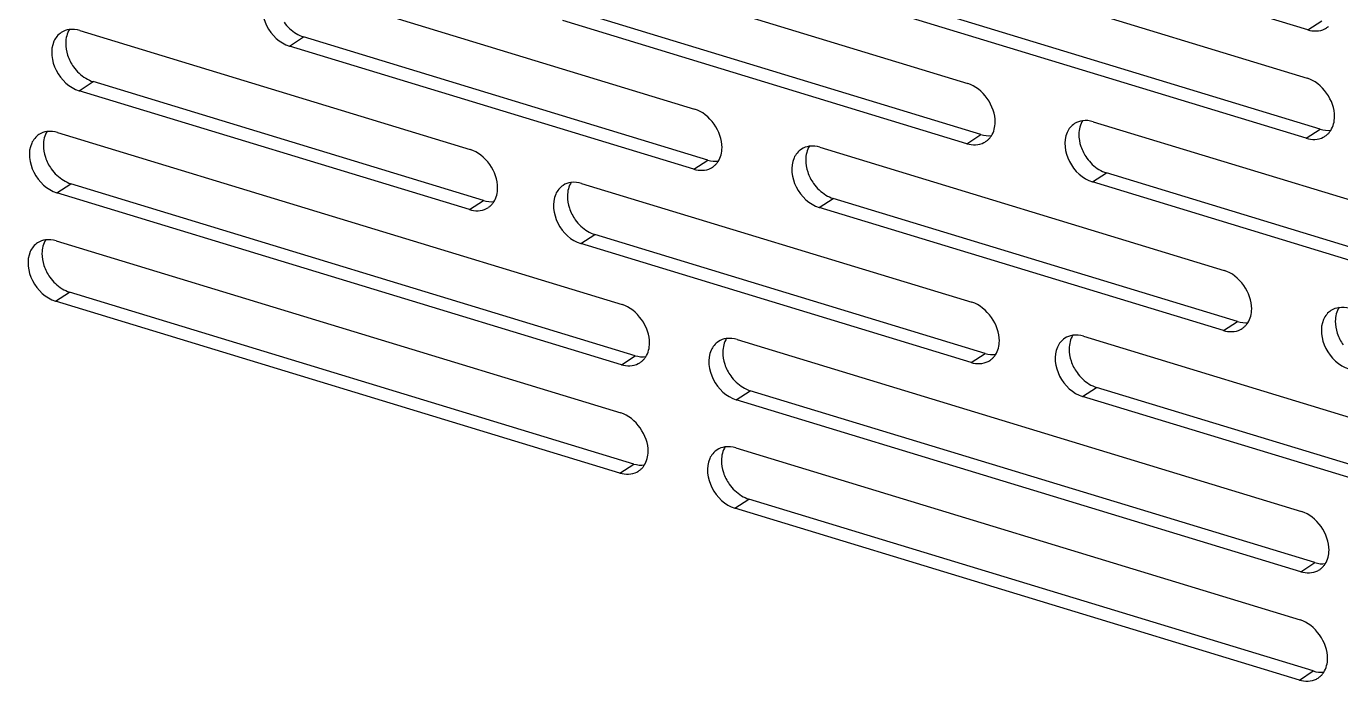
# Model space of a CAD drawing. Header units: millimetres. Extents: x -177 to 18421, y -5017 to 3255.
# Drawn here: x 13045.64 to 13065.23, y 1981.47 to 1991.24 of the extents above; entities that cross this region are included whole.
import ezdxf

# ---------------------------------------------------------------- set-up
doc = ezdxf.new("R2010")
doc.units = ezdxf.units.MM
doc.header["$LTSCALE"] = 46.255
doc.layers.get('0').update_dxf_attribs({"linetype": 'CONTINUOUS'})

msp = doc.modelspace()

# ---------------------------------------------------------------- linework, layer by layer
at = {"color": 3, "linetype": 'Continuous'}
for p, q in [((13064.741, 1991.191), (13056.326, 1993.756)), ((13056.317, 1993.037), (13064.732, 1990.472)), ((13053.647, 1992.229), (13059.673, 1990.392)), ((13064.72, 1989.574), (13056.306, 1992.139)), ((13049.575, 1991.848), (13055.6, 1990.011)), ((13059.661, 1989.494), (13053.636, 1991.331)), ((13046.438, 1991.181), (13052.255, 1989.408)), ((13055.589, 1989.113), (13049.563, 1990.95)), ((13052.244, 1988.51), (13046.426, 1990.284)), ((13061.543, 1989.822), (13067.568, 1987.985)), ((13046.105, 1989.66), (13054.52, 1987.095)), ((13057.47, 1989.441), (13063.496, 1987.604)), ((13054.509, 1986.197), (13046.094, 1988.762)), ((13053.917, 1988.901), (13059.735, 1987.128)), ((13067.557, 1987.087), (13061.531, 1988.924)), ((13063.484, 1986.706), (13057.459, 1988.543)), ((13046.085, 1988.044), (13054.499, 1985.479)), ((13059.724, 1986.23), (13053.906, 1988.004)), ((13054.488, 1984.581), (13046.073, 1987.146)), ((13061.397, 1986.621), (13067.215, 1984.848)), ((13056.234, 1986.573), (13064.649, 1984.008)), ((13064.638, 1983.11), (13056.223, 1985.675)), ((13067.204, 1983.95), (13061.386, 1985.724)), ((13056.214, 1984.957), (13064.628, 1982.392)), ((13064.617, 1981.494), (13056.202, 1984.059))]:
    msp.add_line(p, q, dxfattribs=at)
at = {"color": 7, "linetype": 'Continuous'}
for p, q in [((13064.929, 1989.71), (13056.514, 1992.275)), ((13059.87, 1989.629), (13053.844, 1991.466)), ((13064.741, 1991.191), (13064.95, 1991.326)), ((13049.563, 1990.95), (13049.772, 1991.085)), ((13055.797, 1989.248), (13049.772, 1991.085)), ((13046.426, 1990.284), (13046.635, 1990.419)), ((13052.452, 1988.645), (13046.635, 1990.419)), ((13059.661, 1989.494), (13059.87, 1989.629)), ((13064.72, 1989.574), (13064.929, 1989.71)), ((13055.589, 1989.113), (13055.797, 1989.248)), ((13061.531, 1988.924), (13061.74, 1989.059)), ((13067.765, 1987.223), (13061.74, 1989.059)), ((13046.094, 1988.762), (13046.302, 1988.897)), ((13054.717, 1986.332), (13046.302, 1988.897)), ((13052.244, 1988.51), (13052.452, 1988.645)), ((13057.459, 1988.543), (13057.667, 1988.678)), ((13063.693, 1986.841), (13057.667, 1988.678)), ((13053.906, 1988.004), (13054.114, 1988.139)), ((13059.932, 1986.365), (13054.114, 1988.139)), ((13046.073, 1987.146), (13046.282, 1987.281)), ((13054.696, 1984.716), (13046.282, 1987.281)), ((13063.484, 1986.706), (13063.693, 1986.841)), ((13054.509, 1986.197), (13054.717, 1986.332)), ((13059.724, 1986.23), (13059.932, 1986.365)), ((13056.223, 1985.675), (13056.431, 1985.81)), ((13064.846, 1983.245), (13056.431, 1985.81)), ((13061.386, 1985.724), (13061.594, 1985.859)), ((13067.412, 1984.085), (13061.594, 1985.859)), ((13054.488, 1984.581), (13054.696, 1984.716)), ((13056.202, 1984.059), (13056.411, 1984.194)), ((13064.825, 1981.629), (13056.411, 1984.194)), ((13064.638, 1983.11), (13064.846, 1983.245)), ((13064.617, 1981.494), (13064.825, 1981.629))]:
    msp.add_line(p, q, dxfattribs=at)
at = {"color": 3, "linetype": 'Continuous'}
for centre, radius, start, end in [((13064.866, 1991.456), 0.281, 297.2817, 302.9867), ((13064.867, 1991.454), 0.279, 302.9904, 307.4361), ((13064.866, 1991.456), 0.281, 307.4433, 311.4043), ((13059.787, 1989.758), 0.279, 302.9904, 307.4361), ((13059.786, 1989.759), 0.281, 307.4433, 311.4043), ((13064.845, 1989.84), 0.281, 297.2817, 302.9867), ((13064.846, 1989.838), 0.279, 302.9904, 307.4361), ((13064.845, 1989.84), 0.281, 307.4433, 311.4043), ((13059.786, 1989.759), 0.281, 297.2817, 302.9867), ((13055.714, 1989.378), 0.281, 297.2817, 302.9867), ((13055.715, 1989.376), 0.279, 302.9904, 307.4361), ((13055.713, 1989.378), 0.281, 307.4433, 311.4043), ((13052.37, 1988.774), 0.279, 302.9904, 307.4361), ((13052.368, 1988.775), 0.281, 307.4433, 311.4043), ((13052.369, 1988.775), 0.281, 297.2817, 302.9867), ((13063.609, 1986.972), 0.281, 297.2817, 302.9867), ((13063.61, 1986.97), 0.279, 302.9904, 307.4361), ((13063.609, 1986.972), 0.281, 307.4433, 311.4043), ((13054.633, 1986.463), 0.281, 297.2817, 302.9867), ((13054.635, 1986.461), 0.279, 302.9904, 307.4361), ((13054.633, 1986.463), 0.281, 307.4433, 311.4043), ((13059.848, 1986.495), 0.281, 297.2817, 302.9867), ((13059.85, 1986.494), 0.279, 302.9904, 307.4361), ((13059.848, 1986.495), 0.281, 307.4433, 311.4043), ((13054.612, 1984.846), 0.281, 307.4433, 311.4043), ((13054.613, 1984.846), 0.281, 297.2817, 302.9867), ((13054.614, 1984.845), 0.279, 302.9904, 307.4361), ((13064.762, 1983.375), 0.281, 297.2817, 302.9867), ((13064.764, 1983.373), 0.279, 302.9904, 307.4361), ((13064.762, 1983.375), 0.281, 307.4433, 311.4043), ((13064.742, 1981.759), 0.281, 297.2817, 302.9867), ((13064.743, 1981.757), 0.279, 302.9904, 307.4361), ((13064.741, 1981.759), 0.281, 307.4433, 311.4043)]:
    msp.add_arc(centre, radius, start, end, dxfattribs=at)
for points, knots in [([(13049.187, 1991.687), (13049.128, 1991.555), (13049.176, 1991.219), (13049.417, 1990.994), (13049.563, 1990.95)], [0, 0, 0, 0, 0.486189, 1, 1, 1, 1]), ([(13046.05, 1991.021), (13045.991, 1990.889), (13046.039, 1990.553), (13046.28, 1990.328), (13046.426, 1990.284)], [0, 0, 0, 0, 0.486189, 1, 1, 1, 1]), ([(13059.972, 1989.548), (13059.982, 1989.557), (13060.001, 1989.577), (13060.017, 1989.599), (13060.025, 1989.61)], [0, 0, 0, 0, 0.495742, 1, 1, 1, 1]), ([(13061.155, 1989.662), (13061.096, 1989.53), (13061.144, 1989.193), (13061.385, 1988.969), (13061.531, 1988.924)], [0, 0, 0, 0, 0.486189, 1, 1, 1, 1]), ([(13065.031, 1989.629), (13065.041, 1989.638), (13065.06, 1989.657), (13065.077, 1989.679), (13065.084, 1989.691)], [0, 0, 0, 0, 0.495742, 1, 1, 1, 1]), ([(13045.718, 1989.5), (13045.658, 1989.368), (13045.707, 1989.031), (13045.947, 1988.807), (13046.094, 1988.762)], [0, 0, 0, 0, 0.486189, 1, 1, 1, 1]), ([(13055.899, 1989.167), (13055.91, 1989.176), (13055.929, 1989.196), (13055.945, 1989.218), (13055.952, 1989.229)], [0, 0, 0, 0, 0.495742, 1, 1, 1, 1]), ([(13057.083, 1989.281), (13057.024, 1989.149), (13057.072, 1988.812), (13057.313, 1988.588), (13057.459, 1988.543)], [0, 0, 0, 0, 0.486189, 1, 1, 1, 1]), ([(13052.554, 1988.565), (13052.564, 1988.573), (13052.584, 1988.593), (13052.6, 1988.615), (13052.607, 1988.626)], [0, 0, 0, 0, 0.495742, 1, 1, 1, 1]), ([(13053.53, 1988.741), (13053.471, 1988.609), (13053.519, 1988.273), (13053.76, 1988.048), (13053.906, 1988.004)], [0, 0, 0, 0, 0.486189, 1, 1, 1, 1]), ([(13045.697, 1987.884), (13045.638, 1987.752), (13045.686, 1987.415), (13045.927, 1987.191), (13046.073, 1987.146)], [0, 0, 0, 0, 0.486189, 1, 1, 1, 1]), ([(13063.795, 1986.761), (13063.805, 1986.77), (13063.824, 1986.789), (13063.84, 1986.811), (13063.848, 1986.822)], [0, 0, 0, 0, 0.495742, 1, 1, 1, 1]), ([(13064.978, 1986.874), (13064.919, 1986.742), (13064.967, 1986.405), (13065.208, 1986.181), (13065.354, 1986.136)], [0, 0, 0, 0, 0.486189, 1, 1, 1, 1]), ([(13055.847, 1986.413), (13055.788, 1986.281), (13055.836, 1985.944), (13056.076, 1985.72), (13056.223, 1985.675)], [0, 0, 0, 0, 0.486189, 1, 1, 1, 1]), ([(13061.01, 1986.461), (13060.951, 1986.329), (13060.999, 1985.993), (13061.24, 1985.768), (13061.386, 1985.724)], [0, 0, 0, 0, 0.486189, 1, 1, 1, 1]), ([(13054.819, 1986.252), (13054.829, 1986.261), (13054.848, 1986.28), (13054.865, 1986.302), (13054.872, 1986.314)], [0, 0, 0, 0, 0.495742, 1, 1, 1, 1]), ([(13060.034, 1986.284), (13060.044, 1986.293), (13060.063, 1986.313), (13060.08, 1986.335), (13060.087, 1986.346)], [0, 0, 0, 0, 0.495742, 1, 1, 1, 1]), ([(13054.798, 1984.636), (13054.809, 1984.644), (13054.828, 1984.664), (13054.844, 1984.686), (13054.851, 1984.697)], [0, 0, 0, 0, 0.495742, 1, 1, 1, 1]), ([(13055.826, 1984.797), (13055.767, 1984.664), (13055.815, 1984.328), (13056.056, 1984.103), (13056.202, 1984.059)], [0, 0, 0, 0, 0.486189, 1, 1, 1, 1]), ([(13064.948, 1983.164), (13064.958, 1983.173), (13064.977, 1983.193), (13064.994, 1983.214), (13065.001, 1983.226)], [0, 0, 0, 0, 0.495742, 1, 1, 1, 1]), ([(13064.927, 1981.548), (13064.938, 1981.557), (13064.957, 1981.576), (13064.973, 1981.598), (13064.98, 1981.61)], [0, 0, 0, 0, 0.495742, 1, 1, 1, 1])]:
    msp.add_open_spline(points, degree=3, knots=knots, dxfattribs=at)
at = {"color": 7, "linetype": 'Continuous'}
for points in [[(13049.48, 1991.306), (13049.528, 1991.238), (13049.59, 1991.178), (13049.661, 1991.135)], [(13046.283, 1991.2), (13046.244, 1991.141), (13046.226, 1991.066), (13046.225, 1990.994)], [(13049.661, 1991.135), (13049.696, 1991.114), (13049.733, 1991.097), (13049.772, 1991.085)], [(13046.225, 1990.994), (13046.224, 1990.933), (13046.235, 1990.871), (13046.254, 1990.813)], [(13046.254, 1990.813), (13046.275, 1990.751), (13046.305, 1990.692), (13046.342, 1990.64)], [(13046.342, 1990.64), (13046.391, 1990.572), (13046.453, 1990.512), (13046.524, 1990.469)], [(13046.524, 1990.469), (13046.559, 1990.448), (13046.596, 1990.43), (13046.635, 1990.419)], [(13061.388, 1989.841), (13061.349, 1989.781), (13061.331, 1989.706), (13061.33, 1989.635)], [(13045.95, 1989.679), (13045.911, 1989.619), (13045.893, 1989.544), (13045.892, 1989.473)], [(13059.87, 1989.629), (13059.921, 1989.614), (13059.976, 1989.607), (13060.029, 1989.615)], [(13061.33, 1989.635), (13061.329, 1989.574), (13061.34, 1989.512), (13061.359, 1989.453)], [(13064.929, 1989.71), (13064.98, 1989.694), (13065.036, 1989.688), (13065.088, 1989.695)], [(13045.892, 1989.473), (13045.892, 1989.412), (13045.903, 1989.35), (13045.922, 1989.292)], [(13057.315, 1989.46), (13057.276, 1989.4), (13057.258, 1989.325), (13057.258, 1989.254)], [(13061.359, 1989.453), (13061.38, 1989.392), (13061.41, 1989.333), (13061.448, 1989.28)], [(13045.922, 1989.292), (13045.942, 1989.23), (13045.973, 1989.171), (13046.01, 1989.119)], [(13055.797, 1989.248), (13055.848, 1989.233), (13055.904, 1989.226), (13055.957, 1989.234)], [(13057.258, 1989.254), (13057.257, 1989.192), (13057.268, 1989.13), (13057.287, 1989.072)], [(13061.448, 1989.28), (13061.496, 1989.213), (13061.558, 1989.152), (13061.629, 1989.109)], [(13046.01, 1989.119), (13046.058, 1989.051), (13046.121, 1988.991), (13046.192, 1988.948)], [(13046.192, 1988.948), (13046.226, 1988.927), (13046.264, 1988.909), (13046.302, 1988.897)], [(13057.287, 1989.072), (13057.307, 1989.011), (13057.338, 1988.952), (13057.375, 1988.899)], [(13061.629, 1989.109), (13061.664, 1989.088), (13061.701, 1989.071), (13061.74, 1989.059)], [(13053.762, 1988.92), (13053.724, 1988.86), (13053.706, 1988.786), (13053.705, 1988.714)], [(13057.375, 1988.899), (13057.423, 1988.831), (13057.486, 1988.771), (13057.557, 1988.728)], [(13052.452, 1988.645), (13052.503, 1988.63), (13052.559, 1988.624), (13052.612, 1988.631)], [(13053.705, 1988.714), (13053.704, 1988.653), (13053.715, 1988.591), (13053.734, 1988.533)], [(13057.557, 1988.728), (13057.591, 1988.707), (13057.629, 1988.69), (13057.667, 1988.678)], [(13053.734, 1988.533), (13053.755, 1988.471), (13053.785, 1988.412), (13053.822, 1988.36)], [(13053.822, 1988.36), (13053.871, 1988.292), (13053.933, 1988.232), (13054.004, 1988.189)], [(13054.004, 1988.189), (13054.039, 1988.168), (13054.076, 1988.15), (13054.114, 1988.139)], [(13045.929, 1988.063), (13045.891, 1988.003), (13045.873, 1987.928), (13045.872, 1987.857)], [(13045.872, 1987.857), (13045.871, 1987.796), (13045.882, 1987.734), (13045.901, 1987.676)], [(13045.901, 1987.676), (13045.922, 1987.614), (13045.952, 1987.555), (13045.989, 1987.502)], [(13045.989, 1987.502), (13046.038, 1987.435), (13046.1, 1987.374), (13046.171, 1987.331)], [(13046.171, 1987.331), (13046.206, 1987.31), (13046.243, 1987.293), (13046.282, 1987.281)], [(13065.211, 1987.053), (13065.172, 1986.993), (13065.154, 1986.918), (13065.153, 1986.847)], [(13063.693, 1986.841), (13063.744, 1986.826), (13063.799, 1986.82), (13063.852, 1986.827)], [(13065.153, 1986.847), (13065.152, 1986.786), (13065.163, 1986.724), (13065.182, 1986.666)], [(13056.079, 1986.592), (13056.04, 1986.532), (13056.022, 1986.457), (13056.021, 1986.386)], [(13061.242, 1986.64), (13061.204, 1986.58), (13061.185, 1986.506), (13061.185, 1986.434)], [(13065.182, 1986.666), (13065.203, 1986.604), (13065.233, 1986.545), (13065.271, 1986.492)], [(13061.185, 1986.434), (13061.184, 1986.373), (13061.195, 1986.311), (13061.214, 1986.253)], [(13054.717, 1986.332), (13054.768, 1986.317), (13054.824, 1986.311), (13054.877, 1986.318)], [(13056.021, 1986.386), (13056.021, 1986.324), (13056.032, 1986.262), (13056.051, 1986.204)], [(13056.051, 1986.204), (13056.071, 1986.143), (13056.102, 1986.084), (13056.139, 1986.031)], [(13059.932, 1986.365), (13059.983, 1986.35), (13060.039, 1986.344), (13060.092, 1986.351)], [(13061.214, 1986.253), (13061.234, 1986.191), (13061.265, 1986.132), (13061.302, 1986.08)], [(13056.139, 1986.031), (13056.187, 1985.963), (13056.25, 1985.903), (13056.321, 1985.86)], [(13061.302, 1986.08), (13061.35, 1986.012), (13061.413, 1985.952), (13061.484, 1985.909)], [(13056.321, 1985.86), (13056.355, 1985.839), (13056.393, 1985.822), (13056.431, 1985.81)], [(13061.484, 1985.909), (13061.518, 1985.888), (13061.556, 1985.87), (13061.594, 1985.859)], [(13056.058, 1984.976), (13056.02, 1984.916), (13056.002, 1984.841), (13056.001, 1984.769)], [(13054.696, 1984.716), (13054.747, 1984.701), (13054.803, 1984.695), (13054.856, 1984.702)], [(13056.001, 1984.769), (13056, 1984.708), (13056.011, 1984.646), (13056.03, 1984.588)], [(13056.03, 1984.588), (13056.051, 1984.527), (13056.081, 1984.468), (13056.118, 1984.415)], [(13056.118, 1984.415), (13056.167, 1984.347), (13056.229, 1984.287), (13056.3, 1984.244)], [(13056.3, 1984.244), (13056.335, 1984.223), (13056.372, 1984.206), (13056.411, 1984.194)], [(13064.846, 1983.245), (13064.897, 1983.229), (13064.953, 1983.223), (13065.006, 1983.231)], [(13064.825, 1981.629), (13064.876, 1981.613), (13064.932, 1981.607), (13064.985, 1981.614)]]:
    msp.add_open_spline(points, degree=3, dxfattribs=at)
at = {"color": 3, "linetype": 'Continuous'}
for points in [[(13046.16, 1991.152), (13046.112, 1991.121), (13046.073, 1991.073), (13046.05, 1991.021)], [(13046.278, 1991.196), (13046.236, 1991.19), (13046.195, 1991.175), (13046.16, 1991.152)], [(13046.438, 1991.181), (13046.387, 1991.197), (13046.331, 1991.203), (13046.278, 1991.196)], [(13064.741, 1991.191), (13064.822, 1991.166), (13064.92, 1991.167), (13064.995, 1991.206)], [(13060.082, 1989.816), (13060.086, 1990.052), (13059.898, 1990.323), (13059.673, 1990.392)], [(13065.142, 1989.897), (13065.145, 1990.132), (13064.957, 1990.404), (13064.732, 1990.472)], [(13056.01, 1989.435), (13056.013, 1989.671), (13055.826, 1989.942), (13055.6, 1990.011)], [(13060.025, 1989.61), (13060.064, 1989.67), (13060.082, 1989.745), (13060.082, 1989.816)], [(13061.265, 1989.793), (13061.217, 1989.762), (13061.178, 1989.714), (13061.155, 1989.662)], [(13061.383, 1989.836), (13061.342, 1989.83), (13061.3, 1989.815), (13061.265, 1989.793)], [(13061.543, 1989.822), (13061.492, 1989.838), (13061.436, 1989.844), (13061.383, 1989.836)], [(13065.084, 1989.691), (13065.123, 1989.75), (13065.141, 1989.825), (13065.142, 1989.897)], [(13045.827, 1989.631), (13045.78, 1989.6), (13045.741, 1989.552), (13045.718, 1989.5)], [(13045.946, 1989.675), (13045.904, 1989.669), (13045.863, 1989.654), (13045.827, 1989.631)], [(13046.105, 1989.66), (13046.054, 1989.676), (13045.999, 1989.682), (13045.946, 1989.675)], [(13064.72, 1989.574), (13064.801, 1989.55), (13064.899, 1989.551), (13064.974, 1989.59)], [(13052.665, 1988.833), (13052.668, 1989.068), (13052.481, 1989.339), (13052.255, 1989.408)], [(13055.952, 1989.229), (13055.991, 1989.289), (13056.009, 1989.364), (13056.01, 1989.435)], [(13057.193, 1989.411), (13057.145, 1989.38), (13057.106, 1989.333), (13057.083, 1989.281)], [(13057.311, 1989.455), (13057.269, 1989.449), (13057.228, 1989.434), (13057.193, 1989.411)], [(13057.47, 1989.441), (13057.419, 1989.456), (13057.364, 1989.463), (13057.311, 1989.455)], [(13059.661, 1989.494), (13059.742, 1989.469), (13059.84, 1989.471), (13059.915, 1989.51)], [(13055.589, 1989.113), (13055.67, 1989.088), (13055.767, 1989.09), (13055.843, 1989.128)], [(13052.607, 1988.626), (13052.646, 1988.686), (13052.664, 1988.761), (13052.665, 1988.833)], [(13053.64, 1988.872), (13053.592, 1988.841), (13053.553, 1988.793), (13053.53, 1988.741)], [(13053.758, 1988.916), (13053.716, 1988.91), (13053.675, 1988.895), (13053.64, 1988.872)], [(13053.917, 1988.901), (13053.866, 1988.917), (13053.811, 1988.923), (13053.758, 1988.916)], [(13052.244, 1988.51), (13052.325, 1988.486), (13052.422, 1988.487), (13052.497, 1988.526)], [(13045.807, 1988.015), (13045.759, 1987.984), (13045.72, 1987.936), (13045.697, 1987.884)], [(13045.925, 1988.058), (13045.883, 1988.053), (13045.842, 1988.038), (13045.807, 1988.015)], [(13046.085, 1988.044), (13046.033, 1988.06), (13045.978, 1988.066), (13045.925, 1988.058)], [(13063.906, 1987.029), (13063.909, 1987.264), (13063.721, 1987.536), (13063.496, 1987.604)], [(13054.93, 1986.52), (13054.933, 1986.755), (13054.745, 1987.027), (13054.52, 1987.095)], [(13060.145, 1986.552), (13060.148, 1986.788), (13059.96, 1987.059), (13059.735, 1987.128)], [(13063.848, 1986.822), (13063.887, 1986.882), (13063.905, 1986.957), (13063.906, 1987.029)], [(13065.088, 1987.005), (13065.04, 1986.974), (13065.002, 1986.926), (13064.978, 1986.874)], [(13065.206, 1987.048), (13065.165, 1987.043), (13065.123, 1987.028), (13065.088, 1987.005)], [(13065.366, 1987.034), (13065.315, 1987.05), (13065.259, 1987.056), (13065.206, 1987.048)], [(13056.075, 1986.587), (13056.033, 1986.581), (13055.992, 1986.566), (13055.956, 1986.543)], [(13056.234, 1986.573), (13056.183, 1986.588), (13056.128, 1986.595), (13056.075, 1986.587)], [(13061.12, 1986.592), (13061.072, 1986.561), (13061.033, 1986.513), (13061.01, 1986.461)], [(13061.238, 1986.636), (13061.196, 1986.63), (13061.155, 1986.615), (13061.12, 1986.592)], [(13061.397, 1986.621), (13061.346, 1986.637), (13061.291, 1986.643), (13061.238, 1986.636)], [(13063.484, 1986.706), (13063.565, 1986.682), (13063.663, 1986.683), (13063.738, 1986.722)], [(13054.872, 1986.314), (13054.911, 1986.373), (13054.929, 1986.448), (13054.93, 1986.52)], [(13055.956, 1986.543), (13055.909, 1986.512), (13055.87, 1986.465), (13055.847, 1986.413)], [(13060.087, 1986.346), (13060.126, 1986.406), (13060.144, 1986.481), (13060.145, 1986.552)], [(13054.509, 1986.197), (13054.59, 1986.173), (13054.687, 1986.174), (13054.762, 1986.213)], [(13059.724, 1986.23), (13059.805, 1986.206), (13059.902, 1986.207), (13059.977, 1986.246)], [(13054.909, 1984.904), (13054.912, 1985.139), (13054.725, 1985.41), (13054.499, 1985.479)], [(13054.851, 1984.697), (13054.89, 1984.757), (13054.908, 1984.832), (13054.909, 1984.904)], [(13055.936, 1984.927), (13055.888, 1984.896), (13055.849, 1984.848), (13055.826, 1984.797)], [(13056.054, 1984.971), (13056.012, 1984.965), (13055.971, 1984.95), (13055.936, 1984.927)], [(13056.214, 1984.957), (13056.162, 1984.972), (13056.107, 1984.978), (13056.054, 1984.971)], [(13054.488, 1984.581), (13054.569, 1984.557), (13054.666, 1984.558), (13054.742, 1984.597)], [(13065.059, 1983.432), (13065.062, 1983.668), (13064.874, 1983.939), (13064.649, 1984.008)], [(13065.001, 1983.226), (13065.04, 1983.286), (13065.058, 1983.361), (13065.059, 1983.432)], [(13064.638, 1983.11), (13064.719, 1983.085), (13064.816, 1983.086), (13064.891, 1983.125)], [(13065.038, 1981.816), (13065.041, 1982.052), (13064.854, 1982.323), (13064.628, 1982.392)], [(13064.98, 1981.61), (13065.019, 1981.67), (13065.037, 1981.745), (13065.038, 1981.816)], [(13064.617, 1981.494), (13064.698, 1981.469), (13064.795, 1981.47), (13064.871, 1981.509)]]:
    msp.add_open_spline(points, degree=3, dxfattribs=at)

doc.saveas('drawing.dxf')
